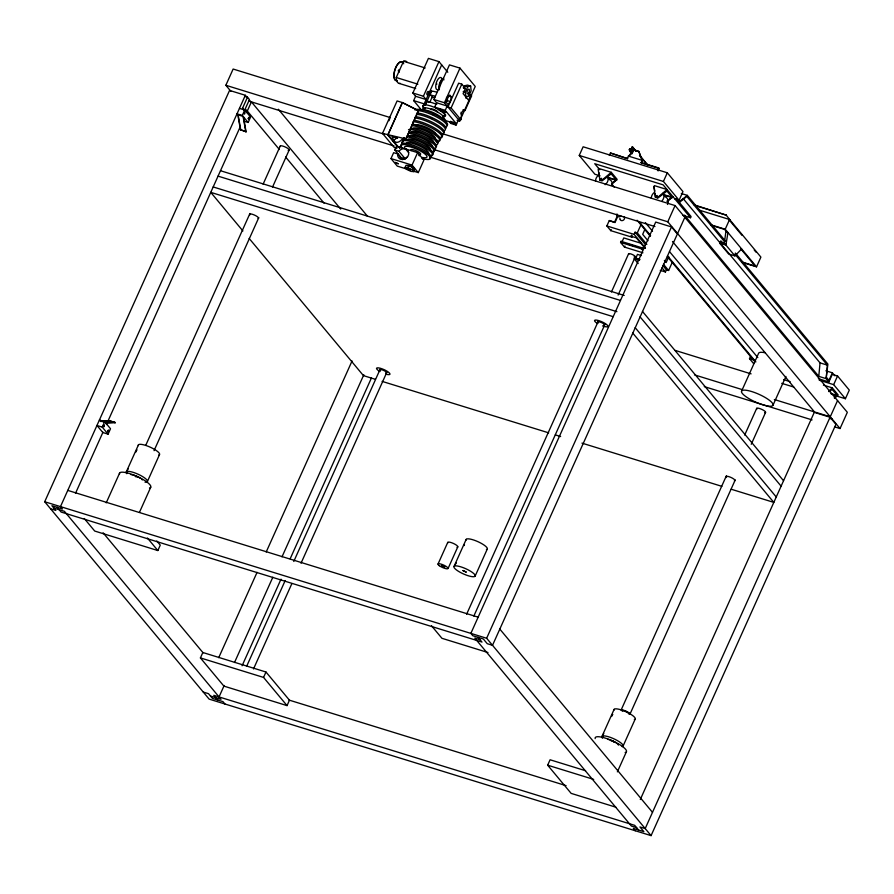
<?xml version="1.0" encoding="UTF-8"?>
<svg xmlns="http://www.w3.org/2000/svg" width="894" height="894" viewBox="0 0 894 894"><rect width="100%" height="100%" fill="white"/><g stroke="black" fill="none" stroke-linecap="round" stroke-linejoin="round"><path stroke-width="1.34" d="M836.203 395.897L845.411 398.735L849.3 390.086L837.555 375.983L832.292 374.362L828.894 381.928L826.145 378.643L818.781 376.363L820.033 362.875L683.038 198.446M734.879 254.108L827.397 365.143L826.145 378.643L827.878 364.07L735.36 253.024M610.893 740.679L613.161 741.16L613.72 742.121M724.308 243.358L725.85 231.881L727.951 232.529L725.928 245.09L734.935 255.896L741.651 248.979M445.581 102.464L447.223 100.586L448.129 95.904L451.28 96.876L450.375 101.57L447.916 104.374L446.352 102.497L447.246 97.804L449.716 94.999L451.28 96.876M429.098 94.373L430.07 94.317L431.556 91.076L425.242 105.134A12.237 3.006 24.2 0 0 424.706 108.9M230.875 91.311L225.847 85.276L233.133 69.039L390.209 117.561A17.131 7.465 -72.8 0 0 388.968 120.724M640.294 799.504L814.278 412.369L830.057 417.241L835.935 424.292L651.078 835.622L209.129 699.108L44.7 501.746L229.557 90.417L245.347 95.289L247.303 97.636M245.347 95.289L60.479 506.619L62.446 508.965L51.919 505.713L55.83 510.418L50.578 508.787M244.867 96.384L247.504 97.2L242.442 108.453L243.738 110.018M104.643 421.689L110.521 428.74L108.085 434.149L102.218 427.097L104.643 421.689L99.379 420.068L104.106 422.225M239.447 108.397L244.71 110.018L250.588 117.069L248.152 122.478L242.285 115.438L249.46 99.547L247.504 97.2M75.509 493.287L102.989 432.16M106.42 424.527L240.341 126.535M246.632 112.521L251.214 102.341L249.258 99.983M106.23 502.841L119.673 472.937M126.3 471.876L138.458 444.832M145.767 445.268L249.94 213.487M263.104 184.186L280.269 145.979M154.047 450.677L258.791 217.611M272.536 187.047L289.131 150.114M147.331 481.687L159.49 454.644M139.464 512.318L150.661 487.398M84.271 518.509L94.708 531.047L157.847 550.548L160.272 545.139L156.796 540.959M400.3 83.365A12.237 5.33 -72.8 0 1 396.243 77.499L403.54 61.273A12.237 5.33 -72.8 0 1 406.859 61.932M382.509 133.396L397.104 100.944L402.356 102.564L418.481 110.711L405.887 138.916L382.509 133.396L394.254 147.488L396.891 148.303M405.887 138.916L418.481 110.711L402.356 102.564L387.772 135.016L397.662 146.884M412.86 92.998L423.376 96.25L426.125 99.536L415.598 96.284L412.86 92.998L428.416 58.378L438.943 61.63L447.793 72.258M421.51 110.051L413.654 100.609L415.598 96.284M409.083 169.759L397.249 166.105L390.98 158.584L393.639 152.684L397.696 153.936A5.878 5.085 -39.8 0 0 404.166 159.255A5.878 5.085 -39.8 0 0 407.988 150.74A5.878 5.085 -39.8 0 0 398.903 151.254L394.846 149.991L396.567 146.147L417.621 152.65L423.879 160.16L418.291 172.609L413.028 170.977M399.562 148.337L404.468 137.777M400.076 147.868L404.569 137.888M423.376 96.25L438.943 61.63M428.606 102.508C426.259 96.63 426.315 108.621 424.181 103.86L441.681 64.916M429.802 102.285L432.227 96.876L430.103 94.317M468.59 101.29L459.695 121.07L458.521 119.662L456.085 125.071L455.303 124.132L455.795 123.048L446.005 111.303L445.514 112.387L444.731 111.448L447.168 106.04L436.641 102.788L433.903 99.491L449.458 64.882L459.985 68.123L475.25 86.45L469.696 98.821M405.038 167.469L406.01 165.301L408.927 165.524L413.341 167.603L414.838 169.469L413.866 171.626L410.949 171.402L406.535 169.324L405.038 167.469L407.955 167.692L412.369 169.771L413.866 171.626M456.577 123.987L446.05 120.746L442.541 116.522L444.072 116.455A12.237 3.006 24.2 0 0 438.529 109.806L434.696 107.112L436.641 102.788M407.955 167.692L408.927 165.524M418.291 172.609L412.022 165.088L417.621 152.65M412.369 169.771L413.341 167.603M445.514 112.387L440.261 110.755L439.479 109.817L439.96 108.744M447.168 106.04L444.43 102.743L459.985 68.123M470.881 95.043L471.585 95.893L465.014 110.543L464.221 109.604L461.762 112.409L460.891 119.695L457.739 118.723L447.95 106.978L458.644 83.176L461.807 84.148L465.383 88.439L463.058 93.602L468.557 100.206L470.881 95.043L468.78 94.395M200.412 657.917L202.849 652.508L265.976 672.009L289.466 700.203L287.041 705.612L223.902 686.111L200.412 657.917L263.551 677.417L287.041 705.612M460.891 119.695L451.101 107.95L461.807 84.148M463.617 87.936L464.589 85.768L467.506 85.098L470.657 86.07L471.138 90.819L468.713 96.228L465.796 96.898L465.316 92.149L467.752 86.74L470.657 86.07M456.085 125.071L450.833 123.45L450.04 122.512L450.531 121.428L455.795 123.048M465.863 98.206L466.791 96.139M218.717 657.671L257.059 572.35M266.211 551.978L352.068 360.952M219.041 696.929L224.193 685.474M234.496 662.543L272.838 577.222M282.001 556.85L363.836 374.742M242.084 665.773L281.007 579.178M290.159 558.806L371.435 377.972M246.822 665.918L285.186 580.575M293.768 561.466L380.218 369.11M253.505 668.958L291.869 583.603M301.021 563.231L386.901 372.15M263.551 677.417L265.976 672.009M600.053 175.827L594.901 174.241L579.245 155.444L583.134 146.784L667.315 172.788L682.971 191.584L679.082 200.245L674.869 198.937M611.183 173.872L602.031 180.901L599.93 180.253L598.164 169.502L598.645 168.418L611.272 172.318L617.151 179.37L611.574 184.354M609.35 155.433L610.434 153.019L627.666 158.685L610.434 153.019M599.539 179.783L601.64 180.432L611.272 172.318M437.993 564.103L447.715 542.468M629.544 155.567L633.164 151.757L629.231 149.846L629.711 148.762L631.164 149.555M630.013 150.784L630.773 149.086M627.275 158.216L633.511 149.667L638.774 151.298L642.317 160.741L641.344 162.909L659.224 168.441L658.118 170.91M632.047 153.802L630.158 151.634L632.349 146.761L636.014 151.064M632.449 146.795L630.158 151.634M632.326 151.902L631.589 151.008C631.734 147.968 634.025 152.17 632.17 149.711M633.511 149.667L633.656 150.684L633.265 150.214M448.095 568.439L457.817 546.804M642.317 160.741L638.774 151.298M454.04 566.394L466.199 539.35M631.823 237.145L631.041 236.206L631.522 235.133L632.304 236.072L631.823 237.145L610.77 230.652L606.858 225.947L609.295 220.539L614.547 222.17L617.363 215.923M641.344 162.909L641.926 160.272L628.247 156.048L628.638 156.517M610.77 230.652L611.261 229.568M614.949 222.64L617.184 217.644M642.931 252.801L624.481 247.09L620.559 242.397L621.051 241.313L642.093 247.817L642.875 248.755M475.083 576.217A11.622 2.85 24.2 0 0 460.846 566.841A11.622 2.85 24.2 0 0 457.762 570.864A11.622 2.85 24.2 0 0 475.083 576.217L487.23 549.162M657.727 170.441L658.833 167.971L640.953 162.44M624.481 247.09L624.962 246.018M653.927 186.723L654.419 185.639L667.047 189.539L657.403 197.652L655.302 197.004L653.927 186.723L654.833 191.048M645.434 247.951L634.125 234.373L635.098 232.205L637.299 232.887L646.865 244.375M637.299 232.887L641.188 224.238M466.579 614.301L598.254 321.315M611.418 292.014L628.594 253.795M679.082 200.245L663.426 181.448L667.315 172.788M644.775 229.657L642.674 234.34L648.005 240.754M638.182 263.54L634.271 258.847L634.751 257.763L640.015 259.383M473.842 616.055L604.936 324.343M618.112 295.042L635.276 256.835M635.533 258.701L637.478 254.377L641.423 255.595M644.339 245.515L642.395 249.839L641.613 248.901L642.093 247.817M672.914 196.591L667.349 201.586M675.071 205.564L847.333 412.324L840.047 428.55L667.784 221.79L675.071 205.564L442.128 133.597M651.078 835.622L486.638 638.26L671.495 226.931L655.715 222.058L470.859 633.388L472.814 635.735L483.341 638.986L487.252 643.691L492.516 645.312L677.373 233.982L671.495 226.931M677.574 233.535L684.86 217.309M668.79 256.679L666.164 262.534L664.376 260.4M660.253 270.357L665.449 271.966L666.421 269.798L662.946 265.63M682.647 215.298L690.537 217.734L691.084 216.527L676.054 198.49M666.421 269.798L668.611 270.48L672.5 261.83M729.582 219.511L760.906 257.103L756.536 266.837L725.213 229.244L729.582 219.511L699.287 210.146M734.935 255.896L728.621 253.952L719.614 243.146L720.586 240.978L723.268 243.269M721.637 241.302L721.145 242.386L726.409 244.006M615.865 807.193L571.143 793.38L547.653 765.186L550.089 759.777L585.592 770.74M753.676 363.668L749.485 358.639L750.602 356.158M741.696 390.913L758.715 353.052A17.232 4.224 24.2 0 1 765.141 352.75M601.975 736.399L614.122 709.355M726.375 475.82L621.062 710.16A4.895 1.196 24.2 0 1 626.236 711.244A4.895 1.196 24.2 0 1 629.912 714.284L735.226 479.944M744.691 435.065L756.704 408.323M751.251 444.284L765.566 412.447M772.885 405.463A17.232 4.224 24.2 0 0 751.776 391.572A17.232 4.224 24.2 0 0 747.216 397.539A17.232 4.224 24.2 0 0 772.885 405.463L785.938 376.441M623.006 746.211L635.153 719.167M617.374 771.857L626.336 751.932M825.877 370.798L832.392 372.809L828.984 380.386L826.637 377.559M845.411 398.735L833.666 384.643L837.555 375.983M828.727 391.27L832.258 387.851L823.419 385.113M830.057 417.241L645.2 828.57L639.936 826.95L643.859 831.644L633.332 828.403L635.288 830.749M837.555 400.579L830.258 416.805L774.349 399.529M398.277 70.626L399.573 70.145M398.478 70.693L398.936 70.067M399.182 72.179L398.467 71.665L399.305 70.056M725.582 241.279L687.33 195.373L679.82 201.351L679.339 202.424L686.838 196.445L724.207 241.291M612.2 183.102L616.268 179.973L607.428 177.247M655.302 197.004L657.794 198.122L666.946 191.093M666.958 201.105L672.042 197.205L663.203 194.479M829.118 391.74L832.169 389.393M834.203 397.852L837.253 395.506L830.939 393.55M834.594 398.322L838.136 394.891L832.258 387.851M135.229 476.044L137.844 476.848M100.553 421.476L110.051 421.063L115.315 422.694L109.694 420.661L100.162 421.007M105.816 423.097L115.315 422.694M105.425 422.627L114.957 422.292M400.21 158.484L400.21 157.88M409.933 170.151C413.184 170.307 405.351 167.524 409.184 169.86M403.54 61.273L425.198 67.955M464.589 85.768L467.752 86.74M463.271 87.791L465.383 88.439M463.215 91.501L465.316 92.149M468.434 94.92L471.585 95.893M633.902 150.136L637.847 151.354M396.243 77.499L417.9 84.192M629.231 149.846L630.672 150.639M399.115 83.41L415.665 88.528M447.223 100.586L450.375 101.57M433.903 99.491L444.43 102.743M462.902 109.895L465.014 110.543M447.95 106.978L451.101 107.95M413.654 100.609L424.181 103.86M434.696 107.112L445.223 110.364M439.479 109.817L444.731 111.448M579.245 155.444L663.426 181.448M457.069 120.265L459.695 121.07M681.317 193.506L687.33 195.373M450.04 122.512L455.303 124.132M607.819 177.716L616.659 180.443L610.792 173.402M663.594 194.948L672.433 197.675L666.555 190.623M694.023 204.827L726.252 215.13L695.744 205.709M710.741 224.774L725.213 229.244M712.663 225.713L724.553 229.389L726.9 232.205M225.847 85.276L384.252 134.201M392.231 136.67L397.562 138.313M433.501 149.421L667.784 221.79M719.614 243.146L725.928 245.09M248.778 101.078L394.042 145.957M429.98 157.053L654.944 226.551M613.63 222.226L609.295 220.539M741.875 261.964L755.084 266.043L740.601 248.655M742.065 262.367L756.536 266.837M407.53 156.841A5.878 5.085 -39.8 0 0 405.172 158.763L401.104 157.512L394.846 149.991M390.98 158.584L412.022 165.088M606.858 225.947L634.125 234.373M242.285 115.438L237.022 113.806L238.195 115.214M631.041 236.206L636.293 237.838L645.088 248.387M640.875 243.213L623.777 237.927L621.833 242.252L621.051 241.313M244.207 121.26L248.152 122.478M628.404 244.285L634.986 246.319M620.559 242.397L641.613 248.901M240.452 129.697L246.062 131.764L240.452 129.697L237.804 114.745L243.067 116.376L245.716 131.329M634.271 258.847L639.523 260.467M220.483 170.72L624.191 295.433M218.047 176.129L620.425 300.429M820.033 362.875L827.397 365.143M213.185 186.947L616.905 311.66M818.368 378.687L828.894 381.928M749.485 358.639L754.748 360.26M819.195 380.173L833.666 384.643M613.139 316.655L210.76 192.355L242.9 230.943M831.331 394.031L837.644 395.975L831.778 388.924M783.591 379.637L790.173 381.671M675.182 350.414L751.105 373.871M781.747 383.336L793.727 387.035M694.482 374.865L742.4 389.661M829.587 418.336L832.213 419.152M704.271 386.61L812.087 419.912M834.717 426.907L840.047 428.55M375.435 379.324L363.445 375.625L249.158 238.441M382.096 381.38L548.648 432.83M555.308 434.886L560.639 436.54M581.96 443.122L721.86 486.336M731.18 489.219L773.824 502.394L632.74 333.06M102.218 427.097L96.954 425.477L102.821 432.517L108.085 434.149M67.776 490.393L478.145 617.162M44.7 501.746L486.638 638.26M53.875 508.071L64.402 511.312L220.997 699.276L210.481 696.035M480.033 639.713L474.77 638.081L631.376 826.045L636.64 827.676M487.979 652.531L441.949 638.305L431.511 625.778M547.653 765.186L593.694 779.4M288.963 700.047L566.092 785.658M203.262 692.057L208.525 693.677L212.437 698.382L222.964 701.634L224.919 703.98M136.145 476.927L135.508 476.502M387.851 135.117L402.356 102.564M742.009 235.357L728.923 219.656L729.973 219.98L725.861 214.661M754.234 250.018L755.978 252.119M832.392 372.809L834.907 375.826M639.568 155.344L647.58 164.943M632.349 146.761L635.902 151.041M639.467 155.31L647.468 164.921M690.537 217.734L663.124 184.846L594.734 163.714L599.762 169.759M629.711 148.762L630.505 149.7M684.424 215.108L818.781 376.363M672.5 241.525L814.479 411.922M645.39 222.651L652.531 231.222M669.483 251.572L757.821 357.589M611.53 183.873L614.178 187.058M638.986 221.623L650.586 235.547M667.539 255.896L755.877 361.914M637.042 220.226L650.43 236.295M667.382 256.645L754.815 361.589M663.393 264.211L668.611 270.48M635.098 232.205L645.546 244.744M661.973 267.787L665.449 271.966M642.462 311.425L783.546 480.748M640.037 316.834L781.11 486.157M635.165 327.651L776.249 496.986M450.531 121.428L451.314 122.366M405.518 148.907L408.647 152.673M388.208 134.715L398.69 147.298M398.903 151.254L405.172 158.763M397.696 153.936L402.401 159.579M278.347 109.247L367.646 216.415M251.415 101.894L340.703 209.062M246.342 109.884L279.386 149.533M285.633 157.031L324.03 203.117M242.632 108.018L244.598 110.364M499.802 629.085L652.497 812.344M478.078 637.366L481.989 642.06L61.094 512.038L57.182 507.345M638.595 830.023L634.673 825.33L213.778 695.308L217.7 700.002M147.398 538.009L157.847 550.548M103.112 532.802L203.117 652.844M243.459 116.846L246.062 131.764M238.43 116.578L240.799 130.144M655.179 193.618L655.693 197.473M598.902 172.542L599.416 176.397M602.969 736.209A1.822 0.581 -70.7 0 1 602.992 735.516M603.226 734.633A1.822 0.581 -70.7 0 1 603.808 733.471M611.697 716.463A1.822 0.581 -70.7 0 1 612.01 715.58M612.424 714.854A1.822 0.581 -70.7 0 1 612.826 714.496M602.489 738.221A11.622 2.85 24.2 0 1 612.882 738.366A11.622 2.85 24.2 0 1 622.19 746.646M614.022 710.127A11.622 2.85 24.2 0 1 626.415 711.937A11.622 2.85 24.2 0 1 634.338 719.603M595.192 738.6A17.131 4.202 24.2 0 1 613.463 741.282A17.131 4.202 24.2 0 1 625.129 752.569M607.954 739.349A7.253 1.777 24.2 0 1 616.055 742.813M617.24 743.674A7.253 1.777 24.2 0 1 618.436 745.115M127.306 471.686A1.822 0.581 -70.7 0 1 127.417 470.557M127.719 469.663A1.822 0.581 -70.7 0 1 128.345 468.713M136.022 451.939A1.822 0.581 -70.7 0 1 136.335 451.057M136.961 450.095A1.822 0.581 -70.7 0 1 137.151 449.973M126.814 473.697A11.622 2.85 24.2 0 1 138.592 474.457A11.622 2.85 24.2 0 1 145.029 482.19M138.346 445.592A11.622 2.85 24.2 0 1 150.751 447.413A11.622 2.85 24.2 0 1 158.674 455.08M119.517 474.077A17.131 4.202 24.2 0 1 137.788 476.748A17.131 4.202 24.2 0 1 149.454 488.046M131.005 474.636A7.253 1.777 24.2 0 1 140.38 478.29M141.565 479.15A7.253 1.777 24.2 0 1 142.381 479.933M439.557 87.958A5.196 2.269 -72.8 0 1 440.809 81.868A5.196 2.269 -72.8 0 1 444.016 79.79M438.116 89.635A6.426 2.794 -72.8 0 1 436.384 82.516A6.426 2.794 -72.8 0 1 441.815 78.37M439.289 89.791A6.426 2.794 -72.8 0 1 439.826 82.706A6.426 2.794 -72.8 0 1 443.782 78.381M397.271 80.672A9.856 4.291 -72.8 0 1 395.45 68.614A9.856 4.291 -72.8 0 1 403.686 63.787M397.059 80.605A9.856 4.291 -72.8 0 1 394.813 69.766A9.856 4.291 -72.8 0 1 402.792 62.446M436.697 84.438A1.833 0.805 -72.8 0 1 436.73 83.634M446.519 97.357A1.833 0.805 -72.8 0 1 446.519 98.564M461.092 112.253A1.833 0.805 -72.8 0 1 460.79 113.94M397.025 137.486A17.131 7.465 -72.8 0 1 392.522 140.626M402.278 139.106A17.131 7.465 -72.8 0 1 392.31 135.665M407.206 165.748A3.665 0.905 24.2 0 1 411.43 166.865A3.665 0.905 24.2 0 1 413.643 169.022M431.299 109.638A3.576 0.883 24.2 0 1 434.495 109.683A3.576 0.883 24.2 0 1 437.367 112.231M432.115 97.759A7.342 1.799 24.2 0 1 434.853 97.625M430.07 95.144A12.281 3.006 24.2 0 1 434.83 96.139M430.305 91.21A12.281 3.006 24.2 0 1 436.63 92.138M427.153 101.625A12.281 3.006 24.2 0 1 436.741 104.453M444.933 113.851A12.281 3.006 24.2 0 1 443.066 116.309M425.198 108.655A12.281 3.006 24.2 0 1 424.136 104.944M425.7 104.877A12.281 3.006 24.2 0 1 436.261 108.14M439.066 109.56A12.281 3.006 24.2 0 1 441.558 111.057M416.962 113.002A17.835 4.369 24.2 0 1 436.373 119.807A17.835 4.369 24.2 0 1 445.704 128.825M432.83 114.521A3.576 0.883 24.2 0 1 433.657 114.946M422.806 109.001A11.443 2.805 24.2 0 1 435.009 110.789A11.443 2.805 24.2 0 1 442.809 118.332M421.934 110.409A11.443 2.805 24.2 0 1 432.674 112.342A11.443 2.805 24.2 0 1 442.742 119.315M415.084 110.096A17.835 4.369 24.2 0 1 433.948 114.063A17.835 4.369 24.2 0 1 447.346 125.149M418.023 110.621A17.835 4.369 24.2 0 1 439.323 118.511A17.835 4.369 24.2 0 1 445.514 127.116M431.187 118.209A3.576 0.883 24.2 0 1 432.003 118.623M414.715 117.974A17.835 4.369 24.2 0 1 436.026 125.864A17.835 4.369 24.2 0 1 442.206 134.469M415.308 116.678A17.835 4.369 24.2 0 1 434.719 123.484A17.835 4.369 24.2 0 1 444.05 132.502M416.369 114.298A17.835 4.369 24.2 0 1 437.68 122.187A17.835 4.369 24.2 0 1 443.86 130.792M413.654 120.355A17.835 4.369 24.2 0 1 434.953 128.244A17.835 4.369 24.2 0 1 441.133 136.849M413.073 121.651A17.835 4.369 24.2 0 1 434.372 129.541A17.835 4.369 24.2 0 1 440.552 138.145M415.688 125.294A11.041 2.704 24.2 0 1 427.366 127.753A11.041 2.704 24.2 0 1 435.669 134.614M409.541 131.943A16.64 4.079 24.2 0 1 427.656 138.302A16.64 4.079 24.2 0 1 436.35 146.717M407.887 135.631A16.64 4.079 24.2 0 1 427.757 142.984A16.64 4.079 24.2 0 1 433.523 151.008M407.295 136.927A16.64 4.079 24.2 0 1 427.176 144.28A16.64 4.079 24.2 0 1 432.942 152.315M404.758 140.246A16.64 4.079 24.2 0 1 404.01 137.642M407.843 140.302A12.281 3.006 24.2 0 1 419.476 141.565A12.281 3.006 24.2 0 1 430.17 149.846M412.804 129.261A12.281 3.006 24.2 0 1 424.438 130.524A12.281 3.006 24.2 0 1 435.132 138.816M411.151 132.938A12.281 3.006 24.2 0 1 422.784 134.201A12.281 3.006 24.2 0 1 433.478 142.492M411.184 128.267A16.64 4.079 24.2 0 1 429.31 134.625A16.64 4.079 24.2 0 1 438.004 143.04M408.491 129.664A16.64 4.079 24.2 0 1 428.718 135.922A16.64 4.079 24.2 0 1 436.25 144.951M409.497 136.614A12.281 3.006 24.2 0 1 421.13 137.877A12.281 3.006 24.2 0 1 431.824 146.169M411.843 125.618A17.221 4.224 24.2 0 1 434.093 134.29A17.221 4.224 24.2 0 1 436.205 141.654M412.425 124.322A17.221 4.224 24.2 0 1 432.998 131.943A17.221 4.224 24.2 0 1 438.976 140.246M408.949 133.251A16.64 4.079 24.2 0 1 428.829 140.604A16.64 4.079 24.2 0 1 434.596 148.627M401.663 145.007A16.07 3.945 24.2 0 1 418.794 147.521A16.07 3.945 24.2 0 1 429.746 158.104M406.301 143.163A12.281 3.006 24.2 0 1 420.716 146.594A12.281 3.006 24.2 0 1 427.656 153.992M402.792 141.129A16.64 4.079 24.2 0 1 420.538 143.722A16.64 4.079 24.2 0 1 431.88 154.696M402.211 142.425A16.64 4.079 24.2 0 1 419.957 145.018A16.64 4.079 24.2 0 1 431.288 155.992M405.194 148.762A12.281 3.006 24.2 0 1 410.927 147.041A12.281 3.006 24.2 0 1 425.477 154.416A12.281 3.006 24.2 0 1 422.281 157.422M411.095 150.583A5.431 1.33 24.2 0 1 416.593 150.941A5.431 1.33 24.2 0 1 419.599 154.55M401.942 147.756A16.07 3.945 24.2 0 1 410.212 145.733A16.07 3.945 24.2 0 1 429.254 155.925A16.07 3.945 24.2 0 1 422.08 158.54M418.75 155.254A5.431 1.33 24.2 0 1 419.353 155.847M624.135 216.829A2.447 2.123 -39.8 0 1 623.319 220.215A2.447 2.123 -39.8 0 1 620.067 219.455M619.933 218.896A2.447 2.123 -39.8 0 1 619.955 218.315M620.894 215.812A2.447 2.123 -39.8 0 1 617.005 213.968M455.068 565.511A1.822 0.581 -70.7 0 1 455.471 564.192M455.672 563.79A1.822 0.581 -70.7 0 1 456.443 563.097M464.087 545.575A1.822 0.581 -70.7 0 1 464.5 544.859M466.098 540.121A11.622 2.85 24.2 0 1 478.491 541.932A11.622 2.85 24.2 0 1 486.414 549.598M447.838 542.893A5.509 1.352 24.2 0 1 453.638 543.541A5.509 1.352 24.2 0 1 457.035 547.206M662.979 193.283A6.627 5.744 -39.8 0 1 662.186 200.725M651.346 198.222A6.627 5.744 -39.8 0 1 654.33 192.478M664.924 196.613A6.627 5.744 -39.8 0 1 667.46 204.48M607.875 177.403A6.627 5.744 -39.8 0 1 605.149 184.678M595.572 180.99A6.627 5.744 -39.8 0 1 598.567 175.246M609.149 179.392A6.627 5.744 -39.8 0 1 612.278 185.695M280.235 146.303A4.895 1.196 24.2 0 1 286.024 147.354A4.895 1.196 24.2 0 1 288.159 150.326M628.84 254.399A3.665 0.905 24.2 0 1 630.371 253.795A3.665 0.905 24.2 0 1 634.774 255.963A3.665 0.905 24.2 0 1 634.002 256.947M756.927 409.083A4.895 1.196 24.2 0 1 761.889 409.407A4.895 1.196 24.2 0 1 764.594 412.659M622.336 711.244A3.665 0.894 24.2 0 1 625.61 711.289A3.665 0.894 24.2 0 1 628.538 713.904M380.531 370.664A3.643 0.894 24.2 0 1 381.09 369.591A3.643 0.894 24.2 0 1 385.593 371.524A3.643 0.894 24.2 0 1 385.828 372.932M379.95 371.569A7.342 1.799 24.2 0 1 378.307 367.836A7.342 1.799 24.2 0 1 388.845 372.474A7.342 1.799 24.2 0 1 385.605 374.061M598.511 322.868A3.643 0.894 24.2 0 1 599.069 321.795A3.643 0.894 24.2 0 1 603.584 323.729A3.643 0.894 24.2 0 1 603.808 325.137M597.494 323.516A7.342 1.799 24.2 0 1 596.79 320.119A7.342 1.799 24.2 0 1 607.272 325.092A7.342 1.799 24.2 0 1 602.556 325.919M249.862 214.906A4.895 1.196 24.2 0 1 254.231 214.962A4.895 1.196 24.2 0 1 258.154 218.449M726.587 477.541A4.895 1.196 24.2 0 1 730.577 477.262A4.895 1.196 24.2 0 1 734.365 480.816M243.906 113.46C245.112 116.186 245.358 109.169 243.906 113.46M103.369 426.103C104.307 429.165 105.011 421.946 103.369 426.103M107.693 431.176C108.375 434.518 109.504 427.187 107.693 431.176M248.241 118.433C248.934 121.774 250.063 114.432 248.241 118.433M462.98 570.562L466.143 572.048L462.98 570.562M600.299 178.878C601.226 181.806 602.735 176.543 600.299 178.878M656.073 196.11C656.989 199.027 658.498 193.774 656.073 196.11M395.338 162.462L398.199 163.77L395.338 162.462M441.468 565.466L444.698 566.975L441.468 565.466M468.568 93.2A2.447 1.062 -72.8 0 0 469.104 89.221A2.447 1.062 -72.8 0 0 467.026 92.026A2.447 1.062 -72.8 0 0 468.568 93.2M428.148 94.283A1.833 0.805 -72.8 0 0 428.327 91.434A1.833 0.805 -72.8 0 0 426.84 93.836A1.833 0.805 -72.8 0 0 428.148 94.283M439.323 565.712A5.509 1.352 24.2 0 0 447.86 568.718A5.509 1.352 24.2 0 0 441.938 564.371A5.509 1.352 24.2 0 0 439.323 565.712"/></g></svg>
